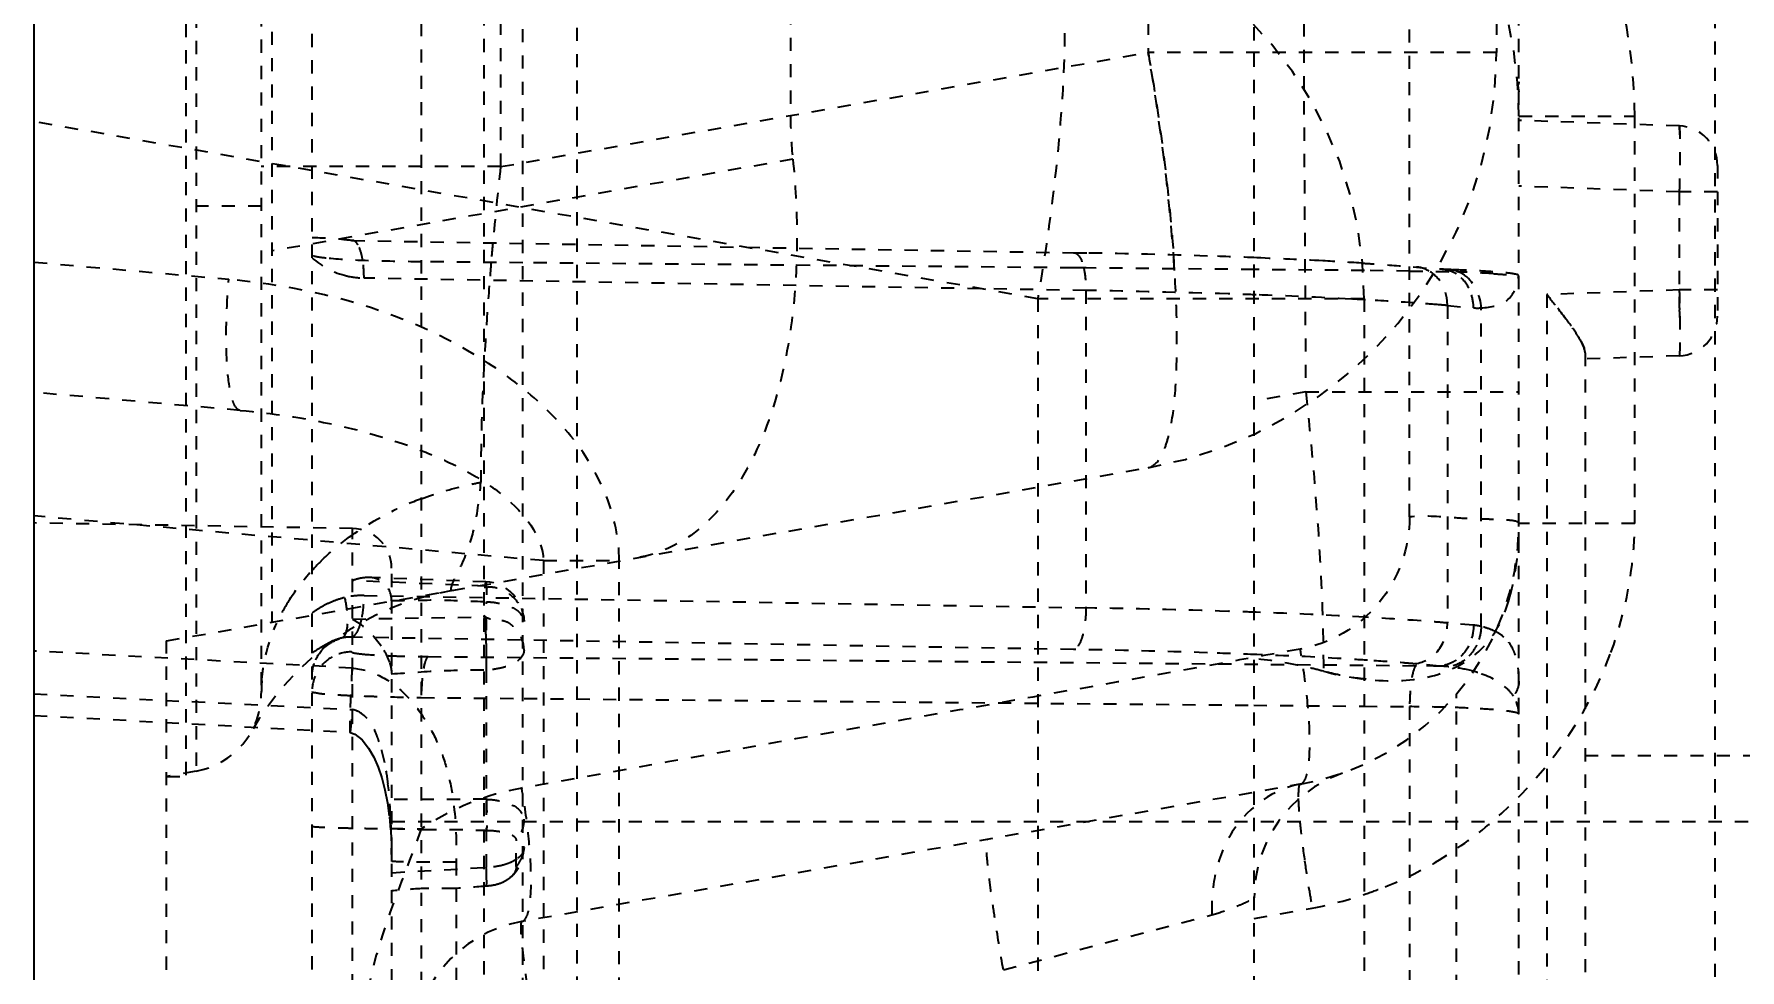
# Model space of a CAD drawing. Header units: millimetres. Extents: x 2748 to 3320, y 1427 to 1884.
# Drawn here: x 3198.16 to 3211.11, y 1673.45 to 1680.55 of the extents above; entities that cross this region are included whole.
import ezdxf

# ---------------------------------------------------------------- set-up
doc = ezdxf.new("R2010")
doc.units = ezdxf.units.MM
doc.linetypes.add('HIDDEN', pattern=[0.2, 0.1, -0.1])
doc.layers.add('21', color=7, linetype='Continuous')
doc.styles.get("Standard").update_dxf_attribs({"font": 'arial.ttf'})
doc.dimstyles.get("Standard").update_dxf_attribs({"dimtxt": 0.18, "dimasz": 0.18, "dimexe": 0.18, "dimexo": 0.0625, "dimgap": 0.09, "dimtad": 0, "dimtih": 1, "dimtoh": 1, "dimzin": 0, "dimdsep": 46, "dimtxsty": 'Standard', "dimcen": 0.09, "dimadec": 0, "dimazin": 0, "dimtfac": 1, "dimtofl": 0, "dimtmove": 0, "dimatfit": 3, "dimfxl": 0, "dimtolj": 1, "dimtzin": 0, "dimarcsym": 0})

# ---------------------------------------------------------------- blocks, each defined once
blk = doc.blocks.new('*D73')
at = {"color": 4, "lineweight": -2, "transparency": 16777216}
for p, q in [((3198.159, 1671.534), (3198.159, 1846.419)), ((3206.159, 1846.419), (3218.266, 1846.419)), ((3268.164, 1846.419), (3243.652, 1846.419)), ((3276.164, 1820.676), (3276.164, 1846.419))]:
    blk.add_line(p, q, dxfattribs=at)
at = {"color": 4, "transparency": 16777216}
for points in [[(3206.159, 1847.752), (3206.159, 1845.085), (3198.159, 1846.419)], [(3268.164, 1847.752), (3268.164, 1845.085), (3276.164, 1846.419)]]:
    blk.add_solid(points, dxfattribs=at)
at = {"layer": 'Defpoints', "color": 0, "transparency": 16777216}
for p in [(3276.164, 1846.419), (3276.164, 1820.676), (3198.159, 1671.534)]:
    blk.add_point(p, dxfattribs=at)
at = {"color": 6, "transparency": 16777216, "insert": (3230.959, 1846.419), "char_height": 8, "attachment_point": 5}
blk.add_mtext('\\A1;78.01', dxfattribs=at)

msp = doc.modelspace()

# ---------------------------------------------------------------- linework, layer by layer
at = {"layer": '21', "color": 8, "linetype": 'HIDDEN'}
for p, q in [((3200.269, 1586.253), (3200.269, 1773.081)), ((3202.279, 1759.399), (3202.279, 1586.253)), ((3201.099, 1758.635), (3201.099, 1621.184)), ((3208.604, 1676.887), (3208.604, 1757.231)), ((3209.434, 1618.215), (3209.434, 1756.243)), ((3210.922, 1727.096), (3210.922, 1618.556)), ((3207.424, 1623.903), (3207.424, 1721.749)), ((3207.773, 1720.832), (3207.801, 1680.042)), ((3201.576, 1647.615), (3201.576, 1698.037)), ((3201.869, 1647.689), (3201.869, 1697.963)), ((3199.314, 1674.928), (3199.314, 1687.929)), ((3199.388, 1687.899), (3199.388, 1674.957)), ((3199.884, 1687.309), (3199.884, 1675.562)), ((3199.964, 1686.769), (3199.964, 1676.087)), ((3201.702, 1679.545), (3201.702, 1683.312)), ((3203.903, 1682.923), (3203.903, 1679.933)), ((3206.619, 1682.445), (3206.619, 1680.412)), ((3209.264, 1682.445), (3209.264, 1680.412)), ((3201.702, 1679.545), (3206.619, 1680.412)), ((3209.264, 1680.412), (3206.619, 1680.412)), ((3207.801, 1680.042), (3207.815, 1677.835)), ((3205.78, 1678.543), (3198.159, 1679.887)), ((3209.434, 1679.928), (3210.314, 1679.929)), ((3210.652, 1679.854), (3209.434, 1679.896)), ((3210.314, 1676.838), (3210.314, 1679.929)), ((3203.92, 1679.602), (3199.964, 1678.905)), ((3201.702, 1679.545), (3199.884, 1679.545)), ((3210.942, 1679.554), (3210.942, 1678.41)), ((3210.652, 1679.354), (3209.434, 1679.397)), ((3210.652, 1679.354), (3210.652, 1678.61)), ((3210.942, 1679.354), (3210.652, 1679.354)), ((3199.884, 1679.245), (3199.314, 1679.245)), ((3200.57, 1678.985), (3206.052, 1678.891)), ((3198.159, 1678.821), (3199.637, 1678.691)), ((3201.869, 1678.816), (3201.099, 1678.823)), ((3206.051, 1678.777), (3201.869, 1678.816)), ((3206.052, 1678.891), (3206.156, 1678.89)), ((3206.146, 1678.605), (3200.664, 1678.699)), ((3206.147, 1678.776), (3206.051, 1678.777)), ((3207.424, 1678.764), (3206.147, 1678.776)), ((3208.261, 1678.757), (3207.424, 1678.764)), ((3208.604, 1678.753), (3208.261, 1678.757)), ((3208.632, 1678.784), (3208.831, 1678.766)), ((3205.78, 1678.543), (3205.78, 1667.104)), ((3208.259, 1678.543), (3205.78, 1678.543)), ((3206.146, 1678.605), (3206.146, 1676.197)), ((3208.259, 1678.543), (3208.259, 1667.104)), ((3210.652, 1678.61), (3209.647, 1678.574)), ((3209.647, 1678.574), (3209.647, 1667.078)), ((3210.942, 1678.61), (3210.652, 1678.61)), ((3208.891, 1678.491), (3208.891, 1676.082)), ((3208.891, 1678.491), (3209.09, 1678.473)), ((3209.148, 1676.055), (3209.148, 1678.473)), ((3209.937, 1678.131), (3209.937, 1667.521)), ((3210.652, 1678.11), (3209.937, 1678.085)), ((3199.724, 1677.695), (3198.159, 1677.832)), ((3207.815, 1677.835), (3207.424, 1677.766)), ((3207.815, 1677.835), (3209.434, 1677.835)), ((3199.164, 1675.946), (3206.619, 1677.261)), ((3202.027, 1676.555), (3198.159, 1676.894)), ((3200.577, 1676.799), (3198.159, 1676.841)), ((3200.577, 1673.117), (3200.577, 1676.799)), ((3210.314, 1676.838), (3209.434, 1676.838)), ((3200.874, 1669.155), (3200.874, 1676.497)), ((3202.027, 1676.555), (3202.027, 1669.092)), ((3202.027, 1676.555), (3202.602, 1676.555)), ((3202.602, 1669.092), (3202.602, 1676.555)), ((3201.582, 1676.362), (3200.577, 1676.403)), ((3201.589, 1676.394), (3200.706, 1676.427)), ((3201.589, 1676.394), (3201.589, 1676.394)), ((3200.664, 1676.291), (3206.146, 1676.197)), ((3201.593, 1674.227), (3201.593, 1676.243)), ((3200.577, 1676.112), (3201.582, 1676.128)), ((3201.585, 1676.07), (3201.577, 1676.138)), ((3209.09, 1676.065), (3208.891, 1676.082)), ((3199.164, 1657.251), (3199.164, 1675.946)), ((3206.052, 1675.881), (3200.57, 1675.974)), ((3200.573, 1675.74), (3198.159, 1675.869)), ((3201.151, 1675.827), (3208.656, 1675.758)), ((3208.831, 1675.755), (3208.632, 1675.773)), ((3198.159, 1675.544), (3200.577, 1675.425)), ((3201.099, 1675.516), (3201.879, 1675.509)), ((3201.879, 1675.509), (3207.421, 1675.458)), ((3207.421, 1675.458), (3208.259, 1675.45)), ((3208.259, 1675.45), (3208.604, 1675.447)), ((3208.604, 1675.447), (3208.604, 1670.205)), ((3208.96, 1670.111), (3208.96, 1675.541)), ((3198.159, 1675.381), (3200.558, 1675.252)), ((3200.558, 1675.252), (3200.559, 1675.252)), ((3209.937, 1675.076), (3276.304, 1675.076)), ((3199.388, 1674.957), (3199.164, 1674.918)), ((3199.164, 1674.918), (3199.314, 1674.918)), ((3207.799, 1674.863), (3201.862, 1673.816)), ((3201.593, 1674.744), (3200.874, 1674.742)), ((3200.874, 1674.576), (3276.304, 1674.576)), ((3201.82, 1674.234), (3201.82, 1674.43)), ((3200.872, 1674.388), (3200.874, 1674.273)), ((3201.363, 1674.266), (3201.363, 1671.387)), ((3200.874, 1674.187), (3201.593, 1674.227)), ((3207.424, 1673.84), (3207.864, 1673.918)), ((3205.519, 1673.45), (3207.103, 1673.868))]:
    msp.add_line(p, q, dxfattribs=at)
at = {"layer": '21', "color": 7, "linetype": 'Continuous'}
msp.add_line((3198.159, 1667.844), (3198.159, 1687.401), dxfattribs=at)
at = {"layer": '21', "color": 8, "linetype": 'HIDDEN'}
for points in [[(3200.558, 1675.252), (3200.595, 1675.238), (3200.65, 1675.194), (3200.697, 1675.133), (3200.738, 1675.064), (3200.771, 1674.988)], [(3200.771, 1674.988), (3200.799, 1674.906), (3200.823, 1674.816), (3200.842, 1674.717), (3200.857, 1674.612)], [(3200.857, 1674.612), (3200.867, 1674.501), (3200.872, 1674.388)]]:
    msp.add_lwpolyline(points, dxfattribs=at)
for centre, radius, start, end in [((3206.218, 1679.928), 3.216, 0, 70.9999), ((3205.259, 1678.543), 3, 0, 80), ((3206.064, 1680.412), 3.2, 280, 0), ((3209.726, 1680.188), 0.301, 184.2373, 194.5105), ((3210.642, 1679.554), 0.3, 0, 88), ((3224.513, 1676.929), 22.961, 173.4575, 174.9192), ((3228.77, 1676.535), 27.237, 174.8864, 175.2005), ((3230.607, 1676.381), 29.08, 175.2008, 175.543), ((3204.91, 1611.036), 67.865, 88.17734, 88.94765), ((3195.368, 1678.043), 11.473, 3.5674, 4.0671), ((3205.413, 1627.65), 51.244, 87.7284, 88.1481), ((3205.883, 1639.516), 39.368, 86.9976, 87.7284), ((3206.476, 1651.086), 27.783, 86.3681, 86.9676), ((3208.001, 1652.63), 26.15, 87.9909, 88.1801), ((3208.827, 1678.516), 0.252, 58.0114, 72.9143), ((3208.665, 1669.781), 8.97, 86.3169, 88.0963), ((3204.9, 1605.215), 73.401, 88.18304, 89.0277), ((3205.411, 1622.449), 56.16, 87.9319, 88.1466), ((3205.835, 1633.855), 44.746, 87.021, 87.9468), ((3206.481, 1646.899), 31.686, 86.763, 86.9622), ((3185.749, 1678.085), 24.909, 0.8587, 1.2057), ((3206.824, 1652.872), 25.703, 85.9466, 86.7748), ((3207.376, 1660.835), 17.721, 85.3125, 85.9071), ((3207.678, 1664.582), 13.962, 85.0178, 85.2927), ((3210.642, 1678.41), 0.3, 272, 0), ((3190.921, 1678.164), 19.736, 0.688, 0.8557), ((3201.952, 1674.743), 2.436, 110.5048, 116.3066), ((3200.572, 1676.497), 0.301, 0, 89), ((3207.424, 1676.838), 2.01, 280, 0), ((3207.474, 1676.796), 1.96, 344.6316, 360), ((3201.551, 1675.313), 1.734, 134.3775, 138.4575), ((3201.577, 1676.093), 0.301, 359.9574, 87.8312), ((3201.717, 1674.163), 2.2, 100, 150.3371), ((3201.319, 1675.479), 1.449, 147.9193, 155.4282), ((3200.654, 1675.688), 0.603, 89.036, 103.17), ((3208.244, 1676.583), 1.161, 340.5533, 344.6876), ((3204.995, 1606.69), 69.516, 88.15944, 89.0513), ((3205.411, 1620.04), 56.16, 87.9319, 88.1466), ((3206.074, 1636.933), 39.254, 86.7926, 88.0098), ((3200.56, 1675.675), 0.3, 88.0446, 102.2224), ((3200.217, 1675.928), 1.375, 3.7347, 5.9602), ((3204.97, 1610.546), 65.344, 88.15945, 89.05128), ((3205.471, 1626.272), 49.609, 87.7215, 88.155), ((3208.448, 1653.008), 22.75, 89.0344, 89.475), ((3208.832, 1674.807), 0.944, 72.0332, 75.519), ((3201.113, 1675.548), 1.229, 175.5504, 179.99), ((3199.284, 1675.548), 0.6, 280, 0), ((3208.463, 1661.426), 14.022, 88.3121, 89.4243), ((3208.575, 1665.037), 10.41, 87.3912, 88.343), ((3198.632, 1674.592), 2.231, 6.9477, 11.0874), ((3208.429, 1673.995), 1.005, 109.4712, 180), ((3195.2, 1674.335), 5.673, 1.1659, 2.7677), ((3192.503, 1674.279), 8.371, 359.9594, 1.1751), ((3201.577, 1674.377), 0.301, 310.9161, 2.1374), ((3218.429, 1675.792), 10.73, 188.1191, 189.2665), ((3207.333, 1676.791), 2.92, 291.8028, 300.221), ((3196.915, 1674.047), 4.681, 1.4045, 2.1944), ((3219.853, 1676.019), 12.171, 189.2422, 189.9407), ((3207.289, 1676.901), 3.038, 280.9313, 288.8813), ((3207.298, 1676.874), 3.01, 288.881, 291.8333), ((3202.036, 1672.826), 1.005, 99.9948, 260.0093)]:
    msp.add_arc(centre, radius, start, end, dxfattribs=at)
msp.add_ellipse((3207.103, 1680.596), major_axis=(2.297, 2.737), ratio=0.814168, start_param=2.371274, end_param=2.474533, dxfattribs=at)
for points, knots in [([(3210.314, 1679.929), (3210.309, 1680.379), (3210.156, 1681.282), (3209.72, 1682.088), (3209.449, 1682.446)], [0, 0, 0, 0, 0.50011, 1, 1, 1, 1]), ([(3205.78, 1681.497), (3205.817, 1681.491), (3205.868, 1681.435), (3205.906, 1681.344), (3205.948, 1681.191), (3205.978, 1680.94), (3205.989, 1680.576), (3205.974, 1680.137), (3205.918, 1679.449), (3205.843, 1678.911), (3205.78, 1678.543)], [0, 0, 0, 0, 0.037309, 0.065068, 0.100234, 0.193218, 0.315059, 0.461997, 0.629143, 1, 1, 1, 1]), ([(3206.619, 1677.261), (3206.659, 1677.268), (3206.713, 1677.328), (3206.754, 1677.425), (3206.799, 1677.588), (3206.831, 1677.855), (3206.842, 1678.244), (3206.826, 1678.712), (3206.767, 1679.446), (3206.686, 1680.019), (3206.619, 1680.412)], [0, 0, 0, 0, 0.037309, 0.065068, 0.100234, 0.193218, 0.315059, 0.461997, 0.629143, 1, 1, 1, 1]), ([(3206.619, 1680.412), (3206.642, 1680.278), (3206.725, 1679.762), (3206.786, 1679.242), (3206.813, 1678.857)], [0, 0, 0, 0, 0.261505, 1, 1, 1, 1]), ([(3209.434, 1680.188), (3209.434, 1680.184), (3209.434, 1680.179), (3209.426, 1680.161), (3209.425, 1680.165)], [0, 0, 0, 0, 0.407667, 1, 1, 1, 1]), ([(3210.652, 1679.854), (3210.656, 1679.854), (3210.652, 1679.834), (3210.657, 1679.812), (3210.656, 1679.763), (3210.657, 1679.703), (3210.656, 1679.628), (3210.655, 1679.51), (3210.654, 1679.418), (3210.652, 1679.354)], [0, 0, 0, 0, 0.01988, 0.076866, 0.169062, 0.293292, 0.444696, 0.618071, 1, 1, 1, 1]), ([(3210.656, 1679.786), (3210.656, 1679.796), (3210.655, 1679.812), (3210.655, 1679.835), (3210.653, 1679.845), (3210.654, 1679.854), (3210.652, 1679.854)], [0, 0, 0, 0, 0.42841, 0.740619, 0.932186, 1, 1, 1, 1]), ([(3203.92, 1679.602), (3203.94, 1679.41), (3203.961, 1679.031), (3203.931, 1678.403), (3203.81, 1677.764), (3203.56, 1677.173), (3203.211, 1676.751), (3202.904, 1676.606), (3202.756, 1676.58)], [0, 0, 0, 0, 0.166131, 0.324802, 0.539384, 0.720955, 0.870929, 1, 1, 1, 1]), ([(3200.57, 1678.985), (3200.549, 1678.987), (3200.449, 1678.997), (3200.348, 1679.003), (3200.269, 1679.006)], [0, 0, 0, 0, 0.207371, 1, 1, 1, 1]), ([(3200.617, 1678.952), (3200.614, 1678.958), (3200.604, 1678.974), (3200.584, 1678.988), (3200.57, 1678.985)], [0, 0, 0, 0, 0.310211, 1, 1, 1, 1]), ([(3200.654, 1678.835), (3200.652, 1678.848), (3200.644, 1678.888), (3200.632, 1678.928), (3200.617, 1678.952)], [0, 0, 0, 0, 0.306905, 1, 1, 1, 1]), ([(3200.376, 1678.851), (3200.361, 1678.852), (3200.334, 1678.855), (3200.299, 1678.861), (3200.281, 1678.866), (3200.269, 1678.871), (3200.269, 1678.874)], [0, 0, 0, 0, 0.419377, 0.725794, 0.91735, 1, 1, 1, 1]), ([(3201.099, 1678.823), (3200.957, 1678.824), (3200.716, 1678.829), (3200.475, 1678.84), (3200.376, 1678.851)], [0, 0, 0, 0, 0.587579, 1, 1, 1, 1]), ([(3200.664, 1678.699), (3200.664, 1678.712), (3200.663, 1678.757), (3200.659, 1678.803), (3200.654, 1678.835)], [0, 0, 0, 0, 0.270323, 1, 1, 1, 1]), ([(3206.052, 1678.891), (3206.068, 1678.894), (3206.111, 1678.855), (3206.12, 1678.81), (3206.127, 1678.781)], [0, 0, 0, 0, 0.351796, 1, 1, 1, 1]), ([(3208.236, 1678.813), (3208.271, 1678.811), (3208.404, 1678.802), (3208.536, 1678.792), (3208.632, 1678.784)], [0, 0, 0, 0, 0.269349, 1, 1, 1, 1]), ([(3199.724, 1677.695), (3199.712, 1677.696), (3199.685, 1677.72), (3199.647, 1677.82), (3199.62, 1678.029), (3199.614, 1678.337), (3199.627, 1678.57), (3199.637, 1678.691)], [0, 0, 0, 0, 0.034562, 0.094614, 0.315787, 0.64395, 1, 1, 1, 1]), ([(3202.602, 1676.555), (3202.601, 1676.722), (3202.529, 1677.056), (3202.27, 1677.488), (3201.918, 1677.842), (3201.377, 1678.221), (3200.613, 1678.546), (3199.963, 1678.657), (3199.637, 1678.691)], [0, 0, 0, 0, 0.126236, 0.252204, 0.377708, 0.5027, 0.751505, 1, 1, 1, 1]), ([(3206.127, 1678.781), (3206.131, 1678.768), (3206.142, 1678.71), (3206.146, 1678.651), (3206.146, 1678.605)], [0, 0, 0, 0, 0.227229, 1, 1, 1, 1]), ([(3208.604, 1678.753), (3208.635, 1678.753), (3208.755, 1678.752), (3208.875, 1678.749), (3208.963, 1678.746)], [0, 0, 0, 0, 0.262293, 1, 1, 1, 1]), ([(3208.891, 1678.491), (3208.891, 1678.544), (3208.868, 1678.648), (3208.795, 1678.729), (3208.752, 1678.753)], [0, 0, 0, 0, 0.518536, 1, 1, 1, 1]), ([(3209.432, 1678.72), (3209.428, 1678.725), (3209.41, 1678.728), (3209.378, 1678.735), (3209.328, 1678.74), (3209.239, 1678.748), (3209.1, 1678.756), (3208.982, 1678.761), (3208.917, 1678.763)], [0, 0, 0, 0, 0.033202, 0.099709, 0.195421, 0.316684, 0.624456, 1, 1, 1, 1]), ([(3209.148, 1678.473), (3209.219, 1678.477), (3209.375, 1678.504), (3209.426, 1678.655), (3209.432, 1678.72)], [0, 0, 0, 0, 0.520792, 1, 1, 1, 1]), ([(3209.241, 1678.733), (3209.261, 1678.731), (3209.322, 1678.727), (3209.384, 1678.723), (3209.426, 1678.715)], [0, 0, 0, 0, 0.316437, 1, 1, 1, 1]), ([(3201.615, 1678.641), (3201.604, 1678.501), (3201.569, 1678.005), (3201.549, 1677.508), (3201.552, 1677.15)], [0, 0, 0, 0, 0.281586, 1, 1, 1, 1]), ([(3209.09, 1678.473), (3209.09, 1678.486), (3209.086, 1678.537), (3209.072, 1678.587), (3209.054, 1678.622)], [0, 0, 0, 0, 0.240503, 1, 1, 1, 1]), ([(3209.647, 1678.574), (3209.68, 1678.533), (3209.744, 1678.452), (3209.834, 1678.334), (3209.901, 1678.231), (3209.937, 1678.162), (3209.937, 1678.131)], [0, 0, 0, 0, 0.298502, 0.581924, 0.827607, 1, 1, 1, 1]), ([(3210.652, 1678.61), (3210.654, 1678.546), (3210.655, 1678.453), (3210.656, 1678.336), (3210.657, 1678.26), (3210.656, 1678.201), (3210.657, 1678.151), (3210.652, 1678.13), (3210.656, 1678.11), (3210.652, 1678.11)], [0, 0, 0, 0, 0.38189, 0.555232, 0.706638, 0.830888, 0.923099, 0.980107, 1, 1, 1, 1]), ([(3209.895, 1678.237), (3209.888, 1678.25), (3209.855, 1678.302), (3209.819, 1678.352), (3209.79, 1678.391)], [0, 0, 0, 0, 0.228718, 1, 1, 1, 1]), ([(3209.937, 1678.131), (3209.937, 1678.138), (3209.93, 1678.177), (3209.911, 1678.211), (3209.895, 1678.237)], [0, 0, 0, 0, 0.193023, 1, 1, 1, 1]), ([(3207.815, 1677.835), (3207.857, 1677.452), (3207.92, 1676.747), (3207.95, 1676.039), (3207.949, 1675.716)], [0, 0, 0, 0, 0.54331, 1, 1, 1, 1]), ([(3199.724, 1677.695), (3199.966, 1677.674), (3200.446, 1677.603), (3201.022, 1677.434), (3201.45, 1677.238), (3201.796, 1677.016), (3202.02, 1676.746), (3202.027, 1676.555)], [0, 0, 0, 0, 0.270134, 0.535636, 0.664582, 0.787872, 1, 1, 1, 1]), ([(3201.099, 1677.025), (3201.21, 1677.066), (3201.361, 1677.111), (3201.514, 1677.143), (3201.552, 1677.15)], [0, 0, 0, 0, 0.752969, 1, 1, 1, 1]), ([(3201.335, 1676.329), (3201.318, 1676.326), (3201.342, 1676.403), (3201.371, 1676.451), (3201.443, 1676.6), (3201.517, 1676.825), (3201.54, 1677.035), (3201.552, 1677.15)], [0, 0, 0, 0, 0.058858, 0.147376, 0.272048, 0.594631, 1, 1, 1, 1]), ([(3208.604, 1676.887), (3208.604, 1676.655), (3208.438, 1676.177), (3208, 1675.924), (3207.773, 1675.884)], [0, 0, 0, 0, 0.50235, 1, 1, 1, 1]), ([(3209.434, 1676.838), (3209.434, 1676.844), (3209.408, 1676.856), (3209.366, 1676.861), (3209.29, 1676.867), (3209.191, 1676.869), (3209.068, 1676.871), (3208.87, 1676.886), (3208.712, 1676.897), (3208.604, 1676.887)], [0, 0, 0, 0, 0.023765, 0.079253, 0.168156, 0.288402, 0.436581, 0.608435, 1, 1, 1, 1]), ([(3200.874, 1676.247), (3200.874, 1676.295), (3200.841, 1676.393), (3200.747, 1676.426), (3200.706, 1676.427)], [0, 0, 0, 0, 0.541197, 1, 1, 1, 1]), ([(3201.577, 1676.354), (3201.596, 1676.354), (3201.635, 1676.359), (3201.692, 1676.345), (3201.744, 1676.319), (3201.805, 1676.275), (3201.862, 1676.201), (3201.879, 1676.128), (3201.879, 1676.093)], [0, 0, 0, 0, 0.128678, 0.258316, 0.388963, 0.516276, 0.76199, 1, 1, 1, 1]), ([(3201.589, 1676.394), (3201.585, 1676.393), (3201.586, 1676.372), (3201.582, 1676.363), (3201.581, 1676.353)], [0, 0, 0, 0, 0.284352, 1, 1, 1, 1]), ([(3201.589, 1676.394), (3201.592, 1676.394), (3201.59, 1676.373), (3201.595, 1676.35), (3201.593, 1676.3), (3201.593, 1676.264), (3201.593, 1676.243)], [0, 0, 0, 0, 0.071197, 0.270909, 0.587972, 1, 1, 1, 1]), ([(3200.516, 1676.275), (3200.527, 1676.229), (3200.539, 1676.145), (3200.539, 1676.058), (3200.529, 1676.022)], [0, 0, 0, 0, 0.553205, 1, 1, 1, 1]), ([(3200.874, 1676.252), (3200.993, 1676.254), (3201.233, 1676.261), (3201.473, 1676.249), (3201.593, 1676.243)], [0, 0, 0, 0, 0.499691, 1, 1, 1, 1]), ([(3201.593, 1676.243), (3201.63, 1676.242), (3201.701, 1676.233), (3201.806, 1676.201), (3201.879, 1676.137), (3201.879, 1676.093)], [0, 0, 0, 0, 0.324746, 0.612157, 1, 1, 1, 1]), ([(3207.949, 1675.716), (3208.118, 1675.67), (3208.437, 1675.621), (3208.886, 1675.681), (3209.225, 1675.915), (3209.33, 1676.153), (3209.364, 1676.276)], [0, 0, 0, 0, 0.308287, 0.561112, 0.77599, 1, 1, 1, 1]), ([(3199.887, 1675.643), (3199.89, 1675.68), (3199.908, 1675.83), (3199.954, 1675.977), (3200.001, 1676.081)], [0, 0, 0, 0, 0.241223, 1, 1, 1, 1]), ([(3200.577, 1676.112), (3200.6, 1676.099), (3200.694, 1676.037), (3200.771, 1675.949), (3200.814, 1675.875)], [0, 0, 0, 0, 0.231042, 1, 1, 1, 1]), ([(3200.615, 1676.018), (3200.618, 1676.025), (3200.634, 1676.06), (3200.643, 1676.096), (3200.649, 1676.126)], [0, 0, 0, 0, 0.208666, 1, 1, 1, 1]), ([(3201.624, 1676.11), (3201.619, 1676.112), (3201.602, 1676.118), (3201.584, 1676.127), (3201.577, 1676.138)], [0, 0, 0, 0, 0.296452, 1, 1, 1, 1]), ([(3201.879, 1675.876), (3201.879, 1675.907), (3201.869, 1675.954), (3201.835, 1676.007), (3201.806, 1676.047), (3201.768, 1676.082), (3201.706, 1676.106), (3201.655, 1676.101), (3201.624, 1676.11)], [0, 0, 0, 0, 0.236253, 0.355961, 0.488769, 0.622502, 0.744071, 1, 1, 1, 1]), ([(3206.146, 1676.197), (3206.146, 1676.124), (3206.135, 1676.023), (3206.098, 1675.917), (3206.067, 1675.883), (3206.052, 1675.881)], [0, 0, 0, 0, 0.641645, 0.865465, 1, 1, 1, 1]), ([(3208.891, 1676.082), (3208.845, 1676.086), (3208.638, 1676.103), (3208.431, 1676.116), (3208.271, 1676.125)], [0, 0, 0, 0, 0.223809, 1, 1, 1, 1]), ([(3208.632, 1675.773), (3208.701, 1675.775), (3208.845, 1675.855), (3208.891, 1676.006), (3208.891, 1676.082)], [0, 0, 0, 0, 0.473848, 1, 1, 1, 1]), ([(3200.529, 1676.022), (3200.528, 1676.015), (3200.522, 1675.995), (3200.51, 1675.973), (3200.496, 1675.968)], [0, 0, 0, 0, 0.329364, 1, 1, 1, 1]), ([(3200.57, 1675.974), (3200.574, 1675.975), (3200.594, 1675.984), (3200.606, 1676.003), (3200.615, 1676.018)], [0, 0, 0, 0, 0.182866, 1, 1, 1, 1]), ([(3201.593, 1675.726), (3201.593, 1675.749), (3201.593, 1675.846), (3201.594, 1675.944), (3201.589, 1676.017)], [0, 0, 0, 0, 0.239487, 1, 1, 1, 1]), ([(3209.09, 1676.065), (3209.09, 1676.052), (3209.086, 1675.998), (3209.07, 1675.945), (3209.052, 1675.908)], [0, 0, 0, 0, 0.238153, 1, 1, 1, 1]), ([(3209.148, 1676.055), (3209.147, 1676.043), (3209.143, 1675.993), (3209.128, 1675.945), (3209.112, 1675.913)], [0, 0, 0, 0, 0.261151, 1, 1, 1, 1]), ([(3209.259, 1676.015), (3209.25, 1676.019), (3209.215, 1676.036), (3209.177, 1676.048), (3209.148, 1676.055)], [0, 0, 0, 0, 0.236396, 1, 1, 1, 1]), ([(3209.404, 1675.848), (3209.399, 1675.861), (3209.38, 1675.908), (3209.348, 1675.95), (3209.319, 1675.975)], [0, 0, 0, 0, 0.262908, 1, 1, 1, 1]), ([(3200.423, 1675.825), (3200.377, 1675.799), (3200.297, 1675.722), (3200.269, 1675.615), (3200.269, 1675.562)], [0, 0, 0, 0, 0.499973, 1, 1, 1, 1]), ([(3200.57, 1675.863), (3200.57, 1675.861), (3200.578, 1675.857), (3200.601, 1675.852), (3200.627, 1675.849), (3200.645, 1675.847)], [0, 0, 0, 0, 0.082622, 0.274211, 1, 1, 1, 1]), ([(3200.645, 1675.847), (3200.66, 1675.845), (3200.736, 1675.839), (3200.812, 1675.835), (3200.874, 1675.833)], [0, 0, 0, 0, 0.194288, 1, 1, 1, 1]), ([(3200.874, 1675.833), (3200.895, 1675.832), (3200.988, 1675.829), (3201.08, 1675.828), (3201.151, 1675.827)], [0, 0, 0, 0, 0.232956, 1, 1, 1, 1]), ([(3201.152, 1675.827), (3201.145, 1675.825), (3201.134, 1675.807), (3201.117, 1675.755), (3201.11, 1675.702), (3201.106, 1675.664)], [0, 0, 0, 0, 0.113721, 0.321958, 1, 1, 1, 1]), ([(3201.879, 1675.876), (3201.879, 1675.863), (3201.859, 1675.797), (3201.788, 1675.764), (3201.737, 1675.749)], [0, 0, 0, 0, 0.195396, 1, 1, 1, 1]), ([(3207.773, 1675.884), (3207.281, 1675.796), (3206.05, 1675.572), (3204.078, 1675.229), (3202.601, 1674.961), (3201.862, 1674.829)], [0, 0, 0, 0, 0.249997, 0.625001, 1, 1, 1, 1]), ([(3208.285, 1675.799), (3208.221, 1675.803), (3207.941, 1675.821), (3207.661, 1675.834), (3207.444, 1675.842)], [0, 0, 0, 0, 0.22672, 1, 1, 1, 1]), ([(3207.773, 1674.858), (3207.785, 1674.86), (3207.812, 1674.887), (3207.83, 1674.951), (3207.844, 1675.049), (3207.849, 1675.242), (3207.829, 1675.525), (3207.795, 1675.762), (3207.773, 1675.884)], [0, 0, 0, 0, 0.034934, 0.095317, 0.190013, 0.317715, 0.646158, 1, 1, 1, 1]), ([(3208.802, 1674.268), (3208.954, 1674.357), (3209.523, 1674.764), (3209.953, 1675.367), (3210.133, 1675.858)], [0, 0, 0, 0, 0.25144, 1, 1, 1, 1]), ([(3209.112, 1675.913), (3209.106, 1675.901), (3209.083, 1675.86), (3209.051, 1675.824), (3209.023, 1675.803)], [0, 0, 0, 0, 0.263448, 1, 1, 1, 1]), ([(3209.434, 1675.641), (3209.434, 1675.66), (3209.432, 1675.73), (3209.421, 1675.8), (3209.404, 1675.848)], [0, 0, 0, 0, 0.269698, 1, 1, 1, 1]), ([(3200.573, 1675.74), (3200.57, 1675.677), (3200.565, 1675.586), (3200.56, 1675.471), (3200.557, 1675.398), (3200.557, 1675.34), (3200.554, 1675.292), (3200.559, 1675.271), (3200.555, 1675.252), (3200.558, 1675.252)], [0, 0, 0, 0, 0.384359, 0.55725, 0.708246, 0.831228, 0.922687, 0.979799, 1, 1, 1, 1]), ([(3200.573, 1675.74), (3200.649, 1675.734), (3200.799, 1675.688), (3200.984, 1675.547), (3201.124, 1675.365), (3201.233, 1675.163), (3201.306, 1674.946), (3201.36, 1674.646), (3201.368, 1674.417), (3201.363, 1674.266)], [0, 0, 0, 0, 0.125144, 0.250201, 0.375712, 0.500727, 0.625432, 0.750477, 1, 1, 1, 1]), ([(3200.874, 1675.696), (3200.993, 1675.704), (3201.233, 1675.723), (3201.473, 1675.726), (3201.593, 1675.726)], [0, 0, 0, 0, 0.500284, 1, 1, 1, 1]), ([(3201.737, 1675.749), (3201.726, 1675.745), (3201.679, 1675.733), (3201.63, 1675.727), (3201.593, 1675.726)], [0, 0, 0, 0, 0.238824, 1, 1, 1, 1]), ([(3207.949, 1675.716), (3207.907, 1675.727), (3207.735, 1675.77), (3207.558, 1675.799), (3207.424, 1675.811)], [0, 0, 0, 0, 0.24194, 1, 1, 1, 1]), ([(3208.275, 1675.654), (3208.248, 1675.657), (3208.138, 1675.671), (3208.03, 1675.694), (3207.949, 1675.716)], [0, 0, 0, 0, 0.241309, 1, 1, 1, 1]), ([(3208.632, 1675.773), (3208.606, 1675.775), (3208.49, 1675.785), (3208.374, 1675.793), (3208.285, 1675.799)], [0, 0, 0, 0, 0.232166, 1, 1, 1, 1]), ([(3208.656, 1675.758), (3208.645, 1675.755), (3208.631, 1675.715), (3208.616, 1675.653), (3208.607, 1675.555), (3208.604, 1675.484), (3208.604, 1675.447)], [0, 0, 0, 0, 0.10509, 0.32876, 0.652172, 1, 1, 1, 1]), ([(3208.958, 1675.799), (3208.948, 1675.793), (3208.909, 1675.77), (3208.864, 1675.757), (3208.831, 1675.755)], [0, 0, 0, 0, 0.267546, 1, 1, 1, 1]), ([(3209.392, 1675.527), (3209.379, 1675.548), (3209.308, 1675.631), (3209.204, 1675.678), (3209.123, 1675.705)], [0, 0, 0, 0, 0.218475, 1, 1, 1, 1]), ([(3200.269, 1675.562), (3200.269, 1675.557), (3200.299, 1675.554), (3200.335, 1675.545), (3200.414, 1675.54), (3200.511, 1675.534), (3200.634, 1675.529), (3200.833, 1675.522), (3200.99, 1675.518), (3201.099, 1675.517)], [0, 0, 0, 0, 0.020371, 0.075424, 0.164471, 0.285217, 0.433988, 0.606805, 1, 1, 1, 1]), ([(3201.106, 1675.664), (3201.105, 1675.652), (3201.101, 1675.603), (3201.099, 1675.554), (3201.099, 1675.516)], [0, 0, 0, 0, 0.238705, 1, 1, 1, 1]), ([(3209.434, 1675.641), (3209.434, 1675.611), (3209.422, 1675.569), (3209.398, 1675.536), (3209.392, 1675.527)], [0, 0, 0, 0, 0.738177, 1, 1, 1, 1]), ([(3209.434, 1675.389), (3209.434, 1675.392), (3209.424, 1675.399), (3209.392, 1675.407), (3209.317, 1675.418), (3209.198, 1675.428), (3209.103, 1675.433), (3209.049, 1675.436)], [0, 0, 0, 0, 0.023779, 0.075888, 0.271772, 0.584745, 1, 1, 1, 1]), ([(3209.434, 1675.389), (3209.434, 1675.425), (3209.421, 1675.474), (3209.398, 1675.517), (3209.392, 1675.527)], [0, 0, 0, 0, 0.73669, 1, 1, 1, 1]), ([(3200.559, 1675.252), (3200.562, 1675.257), (3200.563, 1675.274), (3200.568, 1675.308), (3200.572, 1675.361), (3200.576, 1675.402), (3200.577, 1675.425)], [0, 0, 0, 0, 0.09033, 0.293405, 0.599872, 1, 1, 1, 1]), ([(3200.779, 1675.181), (3200.772, 1675.202), (3200.741, 1675.283), (3200.692, 1675.367), (3200.635, 1675.401)], [0, 0, 0, 0, 0.249756, 1, 1, 1, 1]), ([(3201.862, 1673.816), (3201.873, 1673.818), (3201.899, 1673.844), (3201.929, 1673.949), (3201.938, 1674.162), (3201.916, 1674.474), (3201.883, 1674.708), (3201.862, 1674.829)], [0, 0, 0, 0, 0.034768, 0.094983, 0.316522, 0.644796, 1, 1, 1, 1]), ([(3207.773, 1674.858), (3207.573, 1674.823), (3207.28, 1674.61), (3207.121, 1674.208), (3207.097, 1673.98), (3207.103, 1673.868)], [0, 0, 0, 0, 0.474221, 0.739492, 1, 1, 1, 1]), ([(3207.773, 1674.858), (3207.764, 1674.857), (3207.759, 1674.807), (3207.758, 1674.778), (3207.758, 1674.751)], [0, 0, 0, 0, 0.268765, 1, 1, 1, 1]), ([(3201.593, 1674.744), (3201.594, 1674.726), (3201.596, 1674.647), (3201.596, 1674.568), (3201.595, 1674.508)], [0, 0, 0, 0, 0.235671, 1, 1, 1, 1]), ([(3201.593, 1674.744), (3201.63, 1674.743), (3201.701, 1674.734), (3201.806, 1674.702), (3201.879, 1674.638), (3201.879, 1674.593)], [0, 0, 0, 0, 0.324704, 0.612051, 1, 1, 1, 1]), ([(3207.758, 1674.751), (3207.759, 1674.739), (3207.761, 1674.682), (3207.766, 1674.625), (3207.77, 1674.58)], [0, 0, 0, 0, 0.208375, 1, 1, 1, 1]), ([(3200.269, 1674.54), (3200.269, 1674.538), (3200.276, 1674.538), (3200.286, 1674.536), (3200.306, 1674.535), (3200.345, 1674.532), (3200.412, 1674.53), (3200.511, 1674.527), (3200.634, 1674.524), (3200.833, 1674.522), (3200.99, 1674.521), (3201.099, 1674.52)], [0, 0, 0, 0, 0.005104, 0.019121, 0.042075, 0.073798, 0.162774, 0.283643, 0.432673, 0.605853, 1, 1, 1, 1]), ([(3201.878, 1674.594), (3201.878, 1674.582), (3201.875, 1674.524), (3201.85, 1674.467), (3201.82, 1674.43)], [0, 0, 0, 0, 0.205204, 1, 1, 1, 1]), ([(3207.77, 1674.58), (3207.772, 1674.557), (3207.783, 1674.456), (3207.796, 1674.355), (3207.807, 1674.277)], [0, 0, 0, 0, 0.226791, 1, 1, 1, 1]), ([(3201.114, 1674.515), (3201.194, 1674.514), (3201.355, 1674.518), (3201.515, 1674.51), (3201.595, 1674.508)], [0, 0, 0, 0, 0.501294, 1, 1, 1, 1]), ([(3201.595, 1674.508), (3201.633, 1674.508), (3201.699, 1674.502), (3201.766, 1674.486), (3201.791, 1674.471)], [0, 0, 0, 0, 0.565717, 1, 1, 1, 1]), ([(3201.791, 1674.471), (3201.795, 1674.469), (3201.809, 1674.459), (3201.82, 1674.442), (3201.82, 1674.43)], [0, 0, 0, 0, 0.301853, 1, 1, 1, 1]), ([(3201.82, 1674.234), (3201.836, 1674.25), (3201.857, 1674.286), (3201.879, 1674.34), (3201.879, 1674.377), (3201.878, 1674.393)], [0, 0, 0, 0, 0.38722, 0.708567, 1, 1, 1, 1]), ([(3205.519, 1673.45), (3205.498, 1673.57), (3205.468, 1673.75), (3205.434, 1673.982), (3205.413, 1674.137), (3205.399, 1674.261), (3205.39, 1674.358), (3205.391, 1674.404), (3205.391, 1674.438), (3205.398, 1674.439)], [0, 0, 0, 0, 0.367403, 0.545702, 0.704882, 0.833908, 0.926881, 0.980849, 1, 1, 1, 1]), ([(3201.363, 1674.266), (3201.303, 1674.266), (3201.213, 1674.266), (3201.098, 1674.267), (3201.021, 1674.267), (3200.96, 1674.27), (3200.912, 1674.268), (3200.892, 1674.274), (3200.874, 1674.27), (3200.874, 1674.273)], [0, 0, 0, 0, 0.370408, 0.54928, 0.708452, 0.837558, 0.929816, 0.983146, 1, 1, 1, 1]), ([(3201.822, 1674.289), (3201.816, 1674.285), (3201.792, 1674.27), (3201.765, 1674.259), (3201.745, 1674.252)], [0, 0, 0, 0, 0.229831, 1, 1, 1, 1]), ([(3201.879, 1674.377), (3201.879, 1674.369), (3201.873, 1674.333), (3201.845, 1674.305), (3201.822, 1674.289)], [0, 0, 0, 0, 0.220292, 1, 1, 1, 1]), ([(3201.745, 1674.252), (3201.733, 1674.248), (3201.684, 1674.234), (3201.632, 1674.228), (3201.593, 1674.227)], [0, 0, 0, 0, 0.237233, 1, 1, 1, 1]), ([(3201.595, 1674.084), (3201.595, 1674.088), (3201.596, 1674.114), (3201.595, 1674.14), (3201.595, 1674.162)], [0, 0, 0, 0, 0.156769, 1, 1, 1, 1]), ([(3201.775, 1674.149), (3201.769, 1674.144), (3201.742, 1674.124), (3201.711, 1674.109), (3201.687, 1674.101)], [0, 0, 0, 0, 0.233222, 1, 1, 1, 1]), ([(3201.82, 1674.234), (3201.82, 1674.227), (3201.816, 1674.194), (3201.794, 1674.166), (3201.775, 1674.149)], [0, 0, 0, 0, 0.223583, 1, 1, 1, 1]), ([(3207.103, 1673.868), (3207.15, 1673.881), (3207.215, 1673.902), (3207.293, 1673.933), (3207.339, 1673.953), (3207.374, 1673.968), (3207.402, 1673.984), (3207.413, 1673.986), (3207.425, 1673.997), (3207.424, 1673.995)], [0, 0, 0, 0, 0.417983, 0.589363, 0.733051, 0.847541, 0.931294, 0.982689, 1, 1, 1, 1]), ([(3201.862, 1673.816), (3201.859, 1673.815), (3201.856, 1673.807), (3201.854, 1673.782), (3201.855, 1673.725), (3201.863, 1673.636), (3201.877, 1673.514), (3201.897, 1673.366), (3201.931, 1673.134), (3201.962, 1672.951), (3201.984, 1672.826)], [0, 0, 0, 0, 0.006958, 0.022126, 0.079401, 0.171703, 0.295459, 0.446218, 0.618421, 1, 1, 1, 1])]:
    msp.add_open_spline(points, degree=3, knots=knots, dxfattribs=at)
for points in [[(3200.269, 1678.854), (3200.343, 1678.787), (3200.436, 1678.738), (3200.533, 1678.716)], [(3200.533, 1678.716), (3200.576, 1678.706), (3200.62, 1678.701), (3200.664, 1678.699)], [(3208.752, 1678.753), (3208.716, 1678.774), (3208.674, 1678.785), (3208.632, 1678.784)], [(3208.901, 1678.757), (3208.878, 1678.763), (3208.854, 1678.767), (3208.831, 1678.766)], [(3208.96, 1678.752), (3208.946, 1678.758), (3208.932, 1678.761), (3208.917, 1678.763)], [(3209.024, 1678.719), (3209.005, 1678.733), (3208.983, 1678.744), (3208.96, 1678.752)], [(3209.054, 1678.622), (3209.033, 1678.665), (3209, 1678.704), (3208.96, 1678.729)], [(3209.148, 1678.473), (3209.144, 1678.564), (3209.098, 1678.665), (3209.024, 1678.719)], [(3209.79, 1678.391), (3209.744, 1678.453), (3209.695, 1678.514), (3209.647, 1678.574)], [(3209.09, 1678.473), (3209.109, 1678.472), (3209.128, 1678.472), (3209.148, 1678.473)], [(3200.534, 1676.72), (3200.64, 1676.799), (3200.754, 1676.868), (3200.873, 1676.927)], [(3210.133, 1675.858), (3210.248, 1676.169), (3210.31, 1676.505), (3210.314, 1676.838)], [(3200.338, 1676.553), (3200.399, 1676.613), (3200.465, 1676.669), (3200.534, 1676.72)], [(3200.091, 1676.248), (3200.139, 1676.324), (3200.193, 1676.396), (3200.253, 1676.464)], [(3200.659, 1676.424), (3200.631, 1676.421), (3200.604, 1676.414), (3200.577, 1676.403)], [(3200.706, 1676.427), (3200.69, 1676.428), (3200.675, 1676.427), (3200.659, 1676.424)], [(3200.349, 1676.208), (3200.321, 1676.192), (3200.294, 1676.175), (3200.269, 1676.156)], [(3200.432, 1676.247), (3200.403, 1676.235), (3200.375, 1676.223), (3200.349, 1676.208)], [(3200.516, 1676.275), (3200.488, 1676.267), (3200.459, 1676.258), (3200.432, 1676.247)], [(3200.649, 1676.126), (3200.659, 1676.18), (3200.664, 1676.235), (3200.664, 1676.291)], [(3200.39, 1675.917), (3200.421, 1675.941), (3200.458, 1675.958), (3200.496, 1675.968)], [(3200.496, 1675.968), (3200.469, 1675.962), (3200.443, 1675.953), (3200.418, 1675.941)], [(3209.148, 1676.055), (3209.129, 1676.06), (3209.109, 1676.063), (3209.09, 1676.065)], [(3209.319, 1675.975), (3209.301, 1675.991), (3209.28, 1676.004), (3209.259, 1676.015)], [(3200.345, 1675.901), (3200.319, 1675.886), (3200.294, 1675.869), (3200.269, 1675.854)], [(3200.297, 1675.803), (3200.317, 1675.847), (3200.35, 1675.888), (3200.39, 1675.917)], [(3200.418, 1675.941), (3200.393, 1675.93), (3200.369, 1675.916), (3200.345, 1675.901)], [(3200.57, 1675.863), (3200.519, 1675.863), (3200.467, 1675.85), (3200.423, 1675.825)], [(3200.814, 1675.875), (3200.831, 1675.846), (3200.846, 1675.815), (3200.857, 1675.783)], [(3209.052, 1675.908), (3209.031, 1675.865), (3208.998, 1675.826), (3208.958, 1675.799)], [(3200.269, 1675.676), (3200.269, 1675.719), (3200.278, 1675.763), (3200.297, 1675.803)], [(3200.857, 1675.783), (3200.867, 1675.753), (3200.874, 1675.722), (3200.874, 1675.69)], [(3208.903, 1675.75), (3208.879, 1675.752), (3208.855, 1675.754), (3208.831, 1675.755)], [(3209.023, 1675.803), (3208.989, 1675.776), (3208.946, 1675.756), (3208.903, 1675.75)], [(3209.068, 1675.721), (3209.014, 1675.735), (3208.958, 1675.744), (3208.903, 1675.75)], [(3200.635, 1675.401), (3200.618, 1675.412), (3200.598, 1675.42), (3200.577, 1675.425)], [(3200.821, 1675.021), (3200.81, 1675.075), (3200.797, 1675.129), (3200.779, 1675.181)], [(3200.866, 1674.609), (3200.862, 1674.693), (3200.856, 1674.778), (3200.846, 1674.862)], [(3201.862, 1674.829), (3201.592, 1674.781), (3201.327, 1674.673), (3201.099, 1674.52)], [(3201.099, 1674.52), (3200.947, 1674.095), (3200.755, 1673.676), (3200.684, 1673.23)], [(3200.874, 1674.522), (3200.954, 1674.52), (3201.034, 1674.516), (3201.114, 1674.515)], [(3201.114, 1674.067), (3201.034, 1674.064), (3200.954, 1674.053), (3200.874, 1674.049)], [(3201.355, 1674.067), (3201.274, 1674.064), (3201.194, 1674.069), (3201.114, 1674.067)], [(3201.595, 1674.085), (3201.515, 1674.081), (3201.435, 1674.07), (3201.355, 1674.067)], [(3201.687, 1674.101), (3201.657, 1674.092), (3201.626, 1674.086), (3201.595, 1674.085)]]:
    msp.add_open_spline(points, degree=3, dxfattribs=at)

# ---------------------------------------------------------------- dimensions: what is measured, and where the dimension line sits
dim = msp.add_linear_dim(base=(3276.163623827, 1846.41879723), p1=(3198.158623827, 1671.533900922), p2=(3276.163623827, 1820.675749613), dimstyle='Standard', override={"dimtxt": 8, "dimasz": 8, "dimexe": 0, "dimexo": 0, "dimgap": 0, "dimtih": 0, "dimtoh": 0, "dimzin": 0, "dimcen": 0, "dimclrd": 4, "dimclre": 4, "dimclrt": 6, "dimadec": 2, "dimtp": 0, "dimtm": 0, "dimtzin": 0})
dim.commit()
dim.dimension.update_dxf_attribs({"geometry": '*D73', "text_midpoint": (3230.958654944, 1846.41879723), "dimtype": 160})

doc.saveas('drawing.dxf')
